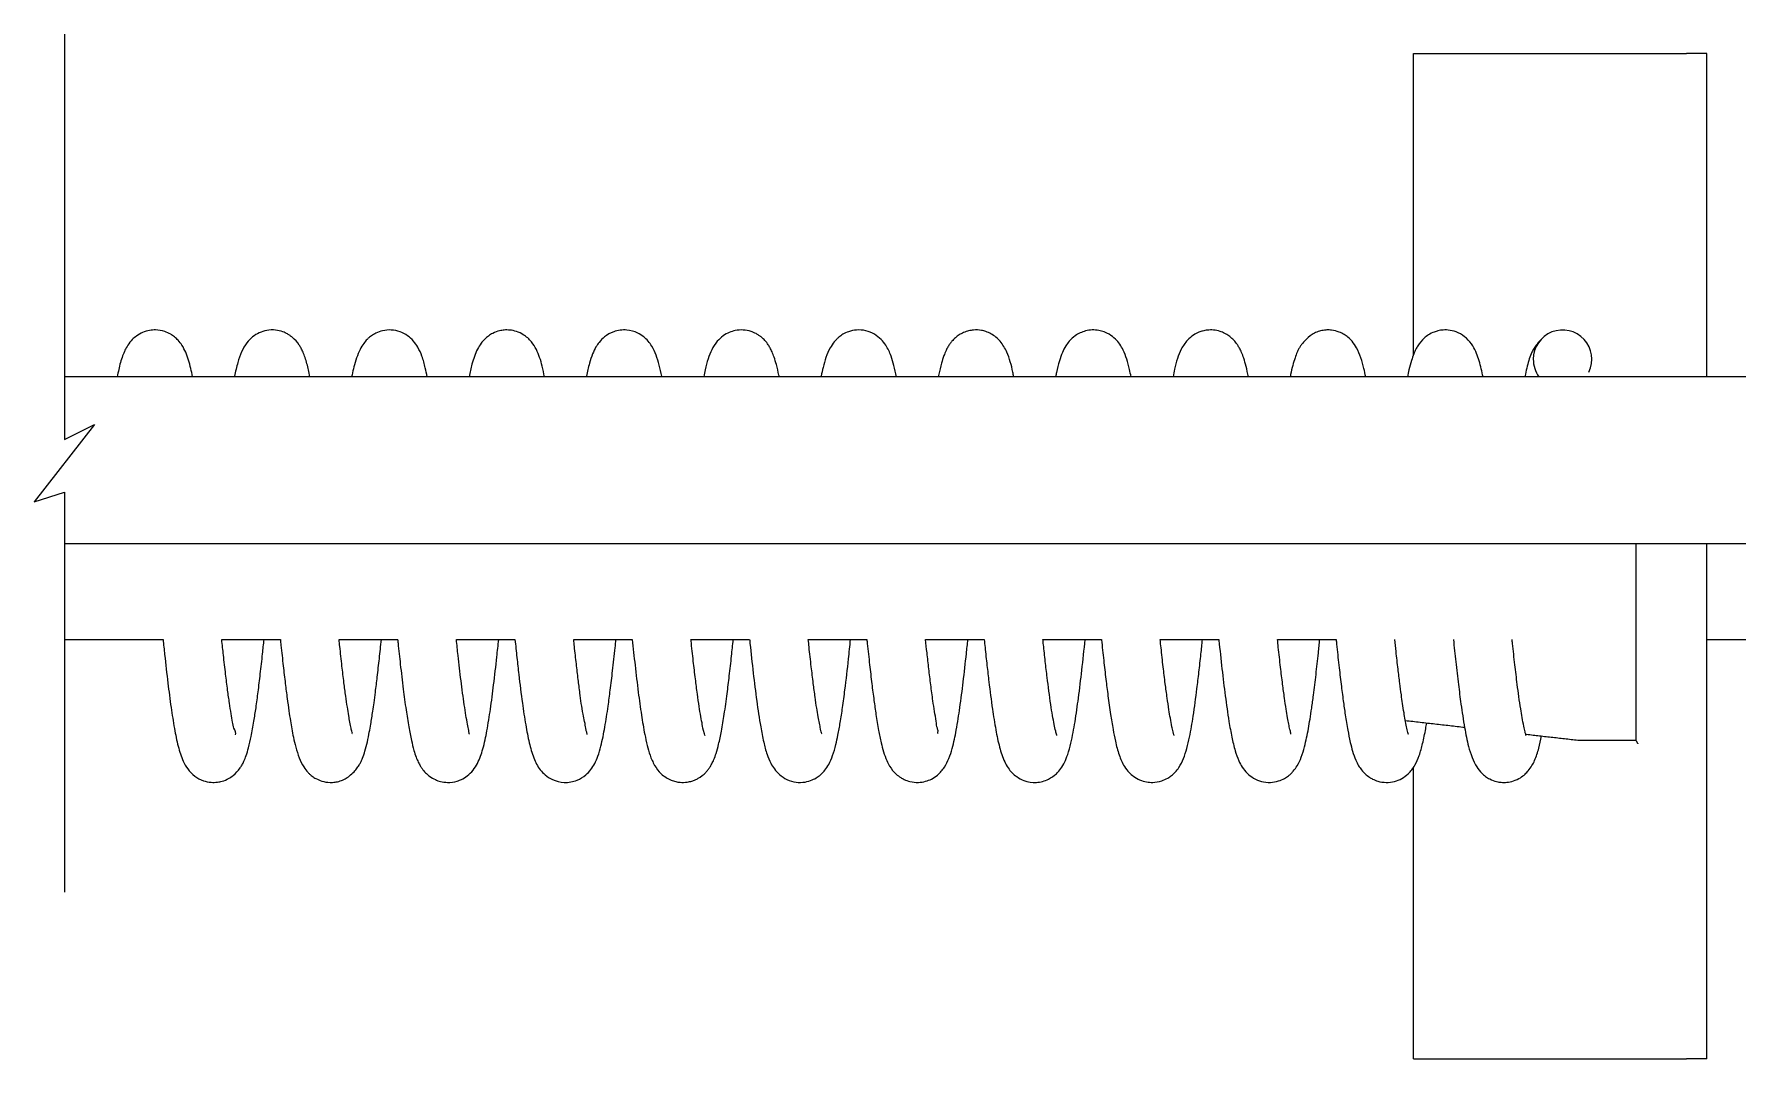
# Model space of a CAD drawing. Header units: inches. Extents: x 12.2 to 24.5, y 6.4 to 20.2.
# Drawn here: x 12.204 to 14.746, y 11.486 to 13.015 of the extents above; entities that cross this region are included whole.
import ezdxf

# ---------------------------------------------------------------- set-up
doc = ezdxf.new("R2010")
doc.units = ezdxf.units.IN
doc.header["$MEASUREMENT"] = 0

msp = doc.modelspace()

# ---------------------------------------------------------------- linework, layer by layer
for p, q in [((12.249405, 13.015081), (12.249405, 12.410254)), ((12.294562, 12.432823), (12.204248, 12.317158)), ((12.249405, 12.410254), (12.294562, 12.432823)), ((12.204248, 12.317158), (12.249405, 12.331854)), ((12.249405, 12.331854), (12.249405, 11.734899))]:
    msp.add_line(p, q)
at = {"color": 7, "linetype": 'Continuous', "lineweight": 15}
for p, q in [((14.262019, 12.536573), (14.262019, 12.986165)), ((14.262019, 12.986165), (14.622019, 12.986165)), ((14.622019, 12.986165), (14.669517, 12.986165)), ((14.699517, 12.986165), (14.669517, 12.986165)), ((14.699517, 12.611165), (14.699517, 12.986165)), ((14.699517, 12.503877), (14.699517, 12.611165)), ((14.593831, 12.255126), (14.593831, 11.961505)), ((14.699517, 11.861165), (14.699517, 12.255126)), ((14.262019, 11.486165), (14.262019, 11.921572)), ((14.699517, 11.486165), (14.699517, 11.861165)), ((14.262019, 11.486165), (14.622019, 11.486165)), ((14.622019, 11.486165), (14.669517, 11.486165)), ((14.699517, 11.486165), (14.669517, 11.486165))]:
    msp.add_line(p, q, dxfattribs=at)
for centre, radius, start, end in [((14.484517, 12.529915), 0.04375, 334.129296, 180.000115), ((14.48445, 12.529896), 0.043683, 179.974726, 216.41579)]:
    msp.add_arc(centre, radius, start, end, dxfattribs=at)
for points, knots in [([(12.440794, 12.503877), (12.439047, 12.512144), (12.436419, 12.524579), (12.430786, 12.540232), (12.425592, 12.550287), (12.419797, 12.557916), (12.41399, 12.563342), (12.407315, 12.567936), (12.398043, 12.572164), (12.38718, 12.574069), (12.375953, 12.573228), (12.366107, 12.570282), (12.357471, 12.565326), (12.350004, 12.558848), (12.344252, 12.551593), (12.339652, 12.543308), (12.334731, 12.531322), (12.331036, 12.518053), (12.329072, 12.507486), (12.328401, 12.503877)], [0, 0, 0, 0, 0.12894574, 0.19395558, 0.25365092, 0.30117657, 0.33960066, 0.37462227, 0.42462091, 0.49426148, 0.54042435, 0.59570701, 0.64983973, 0.69129453, 0.74614639, 0.79032674, 0.83573549, 0.943889, 1, 1, 1, 1]), ([(12.61564, 12.503877), (12.615008, 12.50729), (12.613222, 12.516927), (12.609875, 12.52919), (12.605885, 12.53989), (12.602892, 12.54609), (12.598173, 12.554001), (12.592562, 12.560442), (12.586082, 12.565372), (12.581487, 12.568257), (12.574399, 12.571532), (12.563952, 12.574001), (12.551758, 12.573579), (12.540007, 12.569879), (12.529829, 12.563536), (12.520546, 12.553944), (12.513118, 12.540815), (12.507571, 12.523815), (12.504543, 12.511294), (12.50325, 12.504146), (12.503201, 12.503877)], [0, 0, 0, 0, 0.05305675, 0.14980384, 0.19379721, 0.22745949, 0.25485254, 0.33458048, 0.35562454, 0.37922974, 0.41738964, 0.47448231, 0.54168787, 0.60124156, 0.66083849, 0.72313175, 0.80334942, 0.8889685, 0.99581961, 1, 1, 1, 1]), ([(12.790705, 12.503877), (12.789824, 12.508313), (12.787764, 12.518692), (12.783563, 12.533631), (12.777656, 12.547187), (12.770293, 12.557526), (12.761422, 12.56561), (12.750158, 12.571573), (12.737244, 12.574226), (12.724829, 12.573155), (12.714868, 12.569606), (12.708555, 12.565844), (12.7043, 12.562572), (12.70032, 12.558948), (12.69537, 12.553072), (12.689914, 12.543828), (12.685145, 12.53196), (12.681507, 12.519135), (12.679315, 12.509695), (12.678359, 12.504801), (12.678178, 12.503877)], [0, 0, 0, 0, 0.06913741, 0.16174497, 0.23679444, 0.29389925, 0.3545374, 0.41863953, 0.48638395, 0.5532122, 0.60651724, 0.64669513, 0.66502119, 0.68851926, 0.72886447, 0.78195725, 0.85189817, 0.92377315, 0.98560396, 1, 1, 1, 1]), ([(12.965674, 12.503877), (12.964624, 12.509214), (12.962703, 12.518981), (12.958759, 12.532597), (12.953822, 12.544915), (12.946267, 12.556976), (12.935882, 12.566242), (12.924416, 12.571629), (12.91461, 12.573703), (12.90603, 12.573745), (12.897346, 12.572335), (12.88929, 12.569341), (12.882042, 12.564866), (12.876197, 12.559927), (12.870594, 12.553435), (12.863251, 12.541249), (12.85746, 12.524249), (12.854636, 12.51017), (12.853373, 12.503877)], [0, 0, 0, 0, 0.08312251, 0.15211037, 0.21642263, 0.2854771, 0.36796421, 0.42507624, 0.47740792, 0.51989042, 0.55552129, 0.61147404, 0.64989897, 0.68526679, 0.72806945, 0.78038041, 0.90184098, 1, 1, 1, 1]), ([(13.140849, 12.503877), (13.140806, 12.504119), (13.139784, 12.509968), (13.137114, 12.520838), (13.13262, 12.535972), (13.127036, 12.548084), (13.120573, 12.557111), (13.11353, 12.563904), (13.103182, 12.570468), (13.087698, 12.574814), (13.06981, 12.572487), (13.055965, 12.564635), (13.04762, 12.556164), (13.041798, 12.547609), (13.036849, 12.537197), (13.032271, 12.522499), (13.029415, 12.510968), (13.028233, 12.50414), (13.028188, 12.503877)], [0, 0, 0, 0, 0.00376547, 0.09080351, 0.17094522, 0.24503284, 0.29350324, 0.33991543, 0.39384064, 0.47951007, 0.58036235, 0.66084644, 0.71847971, 0.76078796, 0.81862064, 0.89401972, 0.99591989, 1, 1, 1, 1]), ([(13.315805, 12.503877), (13.315661, 12.504657), (13.314538, 12.510754), (13.312162, 12.520582), (13.308778, 12.532281), (13.305563, 12.540631), (13.30254, 12.546736), (13.297752, 12.554566), (13.292045, 12.56094), (13.285371, 12.565862), (13.280427, 12.568836), (13.272716, 12.572116), (13.262128, 12.574111), (13.250998, 12.57329), (13.240891, 12.570114), (13.231648, 12.564896), (13.222437, 12.556339), (13.214908, 12.544493), (13.209393, 12.529985), (13.205714, 12.516404), (13.204057, 12.507402), (13.203408, 12.503877)], [0, 0, 0, 0, 0.01212503, 0.09474342, 0.15440111, 0.19815256, 0.23130118, 0.25835341, 0.33840244, 0.35960451, 0.38500681, 0.42641524, 0.48704772, 0.5478008, 0.59502043, 0.64795291, 0.7086921, 0.78529615, 0.86012242, 0.94523387, 1, 1, 1, 1]), ([(13.490831, 12.503877), (13.489636, 12.50953), (13.48744, 12.519918), (13.483567, 12.533107), (13.479425, 12.543198), (13.474641, 12.551667), (13.46776, 12.560072), (13.457862, 12.567941), (13.44514, 12.573175), (13.431622, 12.574196), (13.419991, 12.571747), (13.412392, 12.568201), (13.407778, 12.565224), (13.404686, 12.562886), (13.401356, 12.559924), (13.396603, 12.55474), (13.390753, 12.545776), (13.385318, 12.532775), (13.381332, 12.518564), (13.379118, 12.508846), (13.378221, 12.504173), (13.378164, 12.503877)], [0, 0, 0, 0, 0.08832598, 0.16229216, 0.2097971, 0.25479454, 0.31051272, 0.37484671, 0.44618106, 0.51744069, 0.57874504, 0.62589103, 0.64475898, 0.66263266, 0.68511295, 0.71279788, 0.76993247, 0.84769009, 0.92726256, 0.99538432, 1, 1, 1, 1]), ([(13.665716, 12.503877), (13.66529, 12.506214), (13.663937, 12.513629), (13.660795, 12.526011), (13.655502, 12.541848), (13.648055, 12.554513), (13.639315, 12.563158), (13.632137, 12.568049), (13.624712, 12.571307), (13.616011, 12.573532), (13.607186, 12.573945), (13.598229, 12.572482), (13.590982, 12.570012), (13.584332, 12.566432), (13.578513, 12.56205), (13.573959, 12.557455), (13.570378, 12.552892), (13.567403, 12.548322), (13.564313, 12.542486), (13.56096, 12.534312), (13.557361, 12.522445), (13.55476, 12.511903), (13.553511, 12.505117), (13.553283, 12.503877)], [0, 0, 0, 0, 0.03630105, 0.11515223, 0.19493829, 0.29113594, 0.33586933, 0.38187734, 0.42303178, 0.4591127, 0.51865467, 0.55635661, 0.59728355, 0.63502494, 0.67128899, 0.70819541, 0.73351601, 0.75980708, 0.79141456, 0.83427311, 0.89456918, 0.9807374, 1, 1, 1, 1]), ([(13.840778, 12.503877), (13.840037, 12.507562), (13.838257, 12.516419), (13.834654, 12.529806), (13.829933, 12.542411), (13.824189, 12.552475), (13.817333, 12.560699), (13.807124, 12.568563), (13.791799, 12.574341), (13.773473, 12.573622), (13.758394, 12.566484), (13.74906, 12.557902), (13.742809, 12.549342), (13.737814, 12.539525), (13.733279, 12.526265), (13.730195, 12.514042), (13.728672, 12.506047), (13.728259, 12.503877)], [0, 0, 0, 0, 0.05749279, 0.13817501, 0.21187779, 0.26269429, 0.31472694, 0.37463902, 0.45797734, 0.56013218, 0.6458684, 0.70772029, 0.75224451, 0.80740791, 0.87550287, 0.96621304, 1, 1, 1, 1]), ([(14.0158, 12.503877), (14.014714, 12.509054), (14.012756, 12.51839), (14.009345, 12.530537), (14.006031, 12.539554), (14.002938, 12.546012), (13.999957, 12.551006), (13.994744, 12.558212), (13.988153, 12.564311), (13.979869, 12.569096), (13.972876, 12.571974), (13.964037, 12.573789), (13.955197, 12.573706), (13.947888, 12.572328), (13.940977, 12.569994), (13.933062, 12.565812), (13.923565, 12.557718), (13.915403, 12.545641), (13.909603, 12.530719), (13.905816, 12.516843), (13.904107, 12.507645), (13.903406, 12.503877)], [0, 0, 0, 0, 0.08082233, 0.14576175, 0.19264221, 0.22745818, 0.25505029, 0.28139467, 0.36335305, 0.38935672, 0.42743515, 0.47842345, 0.5261491, 0.56159249, 0.59167377, 0.63734802, 0.69755364, 0.78052495, 0.85704823, 0.94143449, 1, 1, 1, 1]), ([(14.190775, 12.503877), (14.189947, 12.507979), (14.18803, 12.51748), (14.183922, 12.532042), (14.178255, 12.545882), (14.171423, 12.55619), (14.164917, 12.562615), (14.158378, 12.567273), (14.150324, 12.571263), (14.141464, 12.573456), (14.132791, 12.573823), (14.125363, 12.572955), (14.117814, 12.570685), (14.108816, 12.565973), (14.10155, 12.55973), (14.096125, 12.55329), (14.09311, 12.54908), (14.09065, 12.544925), (14.087972, 12.539367), (14.084912, 12.531315), (14.081747, 12.520171), (14.079513, 12.510694), (14.078417, 12.505027), (14.078195, 12.503877)], [0, 0, 0, 0, 0.06399479, 0.14823653, 0.23114421, 0.29170591, 0.3359894, 0.37021946, 0.41414018, 0.47274778, 0.5082375, 0.54649033, 0.58659823, 0.62810392, 0.70106575, 0.73122306, 0.75684695, 0.78017934, 0.80499267, 0.85112982, 0.91171819, 0.98207596, 1, 1, 1, 1]), ([(14.365834, 12.503877), (14.36414, 12.511866), (14.361636, 12.523673), (14.356357, 12.539035), (14.350576, 12.550703), (14.341624, 12.561795), (14.329708, 12.569784), (14.317438, 12.573466), (14.307151, 12.573906), (14.299202, 12.572667), (14.291808, 12.570367), (14.284823, 12.566837), (14.276118, 12.560229), (14.269919, 12.552677), (14.265243, 12.544386), (14.262036, 12.537177), (14.25858, 12.526889), (14.255594, 12.515462), (14.253989, 12.507278), (14.253322, 12.503877)], [0, 0, 0, 0, 0.124680802, 0.184271894, 0.247843615, 0.322873432, 0.399467175, 0.463320618, 0.516274696, 0.555513855, 0.585702582, 0.634360005, 0.674222236, 0.752164317, 0.781301964, 0.819659973, 0.872538519, 0.947030598, 1, 1, 1, 1]), ([(14.452615, 12.559206), (14.452431, 12.559053), (14.450104, 12.557123), (14.446516, 12.552863), (14.442001, 12.546837), (14.438099, 12.539505), (14.434669, 12.530547), (14.431649, 12.519534), (14.429445, 12.510563), (14.428503, 12.505209), (14.428269, 12.503877)], [0, 0, 0, 0, 0.01162906, 0.1472475, 0.26920473, 0.37813872, 0.55043641, 0.73526148, 0.93413476, 1, 1, 1, 1]), ([(12.39666, 12.111789), (12.397438, 12.10429), (12.399725, 12.082582), (12.403542, 12.048816), (12.4083, 12.012023), (12.413147, 11.98055), (12.418591, 11.953576), (12.424765, 11.933141), (12.433371, 11.917993), (12.443402, 11.907587), (12.455792, 11.90095), (12.467574, 11.898456), (12.477096, 11.898693), (12.485979, 11.900536), (12.493944, 11.903845), (12.503386, 11.910182), (12.509935, 11.917376), (12.514719, 11.925017), (12.517812, 11.931124), (12.521146, 11.939665), (12.52474, 11.951926), (12.528605, 11.969025), (12.532196, 11.989013), (12.53553, 12.011201), (12.538685, 12.034757), (12.541949, 12.061521), (12.544847, 12.087567), (12.54662, 12.104678), (12.547356, 12.111789)], [0.228756811, 0.228756811, 0.228756811, 0.228756811, 0.264679598, 0.332777056, 0.390671791, 0.441478783, 0.48444406, 0.521875493, 0.542522869, 0.566950403, 0.589685896, 0.608423685, 0.623722059, 0.634733234, 0.651518275, 0.664425944, 0.688717877, 0.697075063, 0.707373094, 0.721285059, 0.740703521, 0.768201963, 0.804781939, 0.837452941, 0.875118069, 0.918029482, 0.965932329, 1, 1, 1, 1]), ([(12.504676, 11.969481), (12.504715, 11.969537), (12.506696, 11.972356), (12.501196, 11.979399), (12.500621, 11.989578), (12.497833, 12.002105), (12.495596, 12.017992), (12.49278, 12.03778), (12.489791, 12.061662), (12.486909, 12.086805), (12.485067, 12.103988), (12.484246, 12.111789)], [0, 0, 0, 0, 0.000703029, 0.035753943, 0.068334215, 0.111813701, 0.167276563, 0.236196806, 0.319788255, 0.418113286, 0.499832517, 0.499832517, 0.499832517, 0.499832517]), ([(12.571663, 12.111789), (12.571959, 12.108938), (12.57333, 12.095826), (12.57568, 12.07389), (12.578778, 12.047401), (12.581624, 12.025063), (12.584178, 12.006561), (12.586481, 11.991468), (12.588719, 11.978352), (12.591231, 11.965271), (12.594576, 11.950701), (12.599215, 11.935675), (12.605376, 11.922748), (12.61147, 11.914767), (12.615968, 11.91048), (12.619804, 11.907371), (12.625435, 11.903748), (12.634363, 11.899977), (12.644134, 11.898386), (12.653339, 11.898893), (12.660916, 11.900618), (12.668195, 11.903796), (12.675217, 11.908469), (12.681332, 11.914105), (12.686282, 11.920107), (12.689759, 11.925325), (12.692244, 11.930129), (12.695017, 11.936543), (12.698277, 11.946317), (12.701515, 11.959297), (12.704296, 11.972806), (12.706416, 11.984674), (12.708119, 11.995149), (12.70973, 12.005804), (12.71153, 12.018632), (12.713777, 12.0356), (12.716463, 12.057481), (12.719427, 12.083606), (12.721373, 12.102271), (12.722365, 12.111789)], [0.228793615, 0.228793615, 0.228793615, 0.228793615, 0.242452627, 0.291627588, 0.333934652, 0.369560015, 0.398948804, 0.42294892, 0.44232248, 0.462362347, 0.486426939, 0.513544861, 0.5371754, 0.554275833, 0.561032788, 0.566754108, 0.577790193, 0.592834094, 0.612648269, 0.624327623, 0.636609645, 0.649481357, 0.661951789, 0.676648183, 0.688942999, 0.698957217, 0.706471875, 0.714686849, 0.732240905, 0.755501641, 0.778410096, 0.79796644, 0.812954681, 0.828987393, 0.849325925, 0.874687808, 0.910563718, 0.954391329, 1, 1, 1, 1]), ([(12.678744, 11.971307), (12.678808, 11.971309), (12.679447, 11.971326), (12.677537, 11.975561), (12.677622, 11.979797), (12.675259, 11.988857), (12.673571, 11.99909), (12.671402, 12.012114), (12.66907, 12.028516), (12.66636, 12.048931), (12.663376, 12.073658), (12.66102, 12.095106), (12.659614, 12.108319), (12.659248, 12.111789)], [0, 0, 0, 0, 0.000641618, 0.006349511, 0.030072013, 0.061432975, 0.096328534, 0.141515167, 0.198858411, 0.270407866, 0.357304213, 0.460049501, 0.496628739, 0.496628739, 0.496628739, 0.496628739]), ([(12.746663, 12.111789), (12.746844, 12.110041), (12.748127, 12.09773), (12.750754, 12.073043), (12.754681, 12.039779), (12.758821, 12.008625), (12.762806, 11.983074), (12.766702, 11.962953), (12.770384, 11.947831), (12.773823, 11.937034), (12.777029, 11.929398), (12.780046, 11.923767), (12.784998, 11.916218), (12.792336, 11.908619), (12.802229, 11.902788), (12.811279, 11.899613), (12.82239, 11.898079), (12.833091, 11.899568), (12.842876, 11.903363), (12.851207, 11.908471), (12.859437, 11.916624), (12.867952, 11.930053), (12.874639, 11.950033), (12.880307, 11.977253), (12.885363, 12.00924), (12.890146, 12.046028), (12.894121, 12.080643), (12.896467, 12.103173), (12.897364, 12.111789)], [0.228750392, 0.228750392, 0.228750392, 0.228750392, 0.23712232, 0.287731648, 0.347051686, 0.396724276, 0.437484077, 0.470257097, 0.494354478, 0.511608425, 0.524196925, 0.533761149, 0.54200049, 0.567203488, 0.583166662, 0.596332383, 0.612667749, 0.636207331, 0.646795398, 0.662555879, 0.682408291, 0.701430597, 0.737830193, 0.781943174, 0.833980422, 0.892064202, 0.958723118, 1, 1, 1, 1]), ([(12.853664, 11.970713), (12.853616, 11.970928), (12.853212, 11.972717), (12.852343, 11.977664), (12.850538, 11.986732), (12.848351, 11.999505), (12.845958, 12.01498), (12.843557, 12.032243), (12.841183, 12.050475), (12.838923, 12.069161), (12.836609, 12.089621), (12.83508, 12.103849), (12.834244, 12.111789)], [0, 0, 0, 0, 0.002308246, 0.0192012, 0.052577413, 0.09913867, 0.15488427, 0.216557137, 0.281649291, 0.347419746, 0.413659785, 0.497266451, 0.497266451, 0.497266451, 0.497266451]), ([(12.921662, 12.111789), (12.922592, 12.102827), (12.924425, 12.085417), (12.927976, 12.053779), (12.93217, 12.020232), (12.937172, 11.986204), (12.942407, 11.958898), (12.947744, 11.939234), (12.953684, 11.925924), (12.959253, 11.917228), (12.966934, 11.909115), (12.978675, 11.901518), (12.995456, 11.897358), (13.013391, 11.900479), (13.02662, 11.908568), (13.035136, 11.917591), (13.041078, 11.927095), (13.046003, 11.938794), (13.051197, 11.956947), (13.056127, 11.981871), (13.060375, 12.009823), (13.064082, 12.037828), (13.067585, 12.066958), (13.070338, 12.092194), (13.071941, 12.107733), (13.07236, 12.111789)], [0.228806653, 0.228806653, 0.228806653, 0.228806653, 0.271749308, 0.312246916, 0.38054776, 0.432889687, 0.476123172, 0.513085719, 0.529639497, 0.545410705, 0.562075388, 0.582519387, 0.611289768, 0.642323089, 0.666587249, 0.683948602, 0.70103808, 0.719730771, 0.744259254, 0.790905145, 0.840725489, 0.879007749, 0.925544019, 0.98056538, 1, 1, 1, 1]), ([(13.029002, 11.97068), (13.029089, 11.970617), (13.030043, 11.969926), (13.027615, 11.975876), (13.027229, 11.982703), (13.021937, 12.004995), (13.01919, 12.028034), (13.015801, 12.053256), (13.013084, 12.076352), (13.010901, 12.096233), (13.00961, 12.108363), (13.009248, 12.111789)], [0, 0, 0, 0, 0.001036093, 0.011348304, 0.033266399, 0.107658501, 0.218569468, 0.289474722, 0.370850752, 0.462308, 0.498307692, 0.498307692, 0.498307692, 0.498307692]), ([(13.096659, 12.111789), (13.097983, 12.098998), (13.100774, 12.072715), (13.10525, 12.035116), (13.109924, 12.00065), (13.114342, 11.974255), (13.118647, 11.954357), (13.122982, 11.938748), (13.129267, 11.924061), (13.137848, 11.912857), (13.146626, 11.905934), (13.154076, 11.902048), (13.161251, 11.89976), (13.169332, 11.898473), (13.177553, 11.898705), (13.185065, 11.900402), (13.190565, 11.902454), (13.19787, 11.906125), (13.204306, 11.911233), (13.209597, 11.917358), (13.212601, 11.921546), (13.215608, 11.926623), (13.218808, 11.933432), (13.222298, 11.943213), (13.226076, 11.957391), (13.230124, 11.976891), (13.23427, 12.002062), (13.238029, 12.029592), (13.241604, 12.058564), (13.24463, 12.085527), (13.24651, 12.103609), (13.24736, 12.111789)], [0.228720155, 0.228720155, 0.228720155, 0.228720155, 0.289985909, 0.354647972, 0.409118803, 0.455695291, 0.482114901, 0.506080357, 0.532819341, 0.557753089, 0.572348239, 0.585773702, 0.597564758, 0.608072136, 0.624644591, 0.636374939, 0.644618627, 0.652552155, 0.675283219, 0.683073337, 0.691093285, 0.69980213, 0.711154613, 0.726882043, 0.749210603, 0.781010671, 0.821733032, 0.870732861, 0.91338498, 0.96081687, 1, 1, 1, 1]), ([(13.204868, 11.969007), (13.204918, 11.968947), (13.205514, 11.968228), (13.201415, 11.978719), (13.201863, 11.983069), (13.198494, 11.998302), (13.196344, 12.012852), (13.193586, 12.031792), (13.190693, 12.054296), (13.187557, 12.08081), (13.185449, 12.100409), (13.184315, 12.111159), (13.184249, 12.111789)], [0, 0, 0, 0, 0.000749138, 0.008960972, 0.058793574, 0.099885971, 0.152532809, 0.217652633, 0.296471029, 0.389005184, 0.494721456, 0.501299394, 0.501299394, 0.501299394, 0.501299394]), ([(13.271662, 12.111789), (13.271865, 12.10984), (13.273603, 12.093189), (13.276895, 12.062601), (13.282047, 12.021096), (13.287064, 11.986682), (13.292251, 11.960119), (13.296934, 11.941895), (13.302264, 11.928394), (13.308621, 11.918201), (13.316545, 11.909642), (13.327394, 11.902359), (13.340682, 11.898378), (13.35384, 11.898603), (13.36457, 11.90176), (13.371353, 11.905431), (13.375679, 11.908515), (13.379623, 11.911802), (13.384781, 11.917319), (13.390713, 11.92653), (13.3962, 11.939457), (13.400355, 11.954177), (13.403936, 11.97071), (13.407231, 11.989124), (13.410618, 12.011647), (13.414801, 12.043248), (13.418761, 12.077084), (13.421338, 12.102131), (13.422331, 12.111789)], [0.228778435, 0.228778435, 0.228778435, 0.228778435, 0.238114755, 0.308563789, 0.375387644, 0.437431046, 0.4742593, 0.504326093, 0.527010497, 0.543109644, 0.561308008, 0.582213739, 0.604621317, 0.626310511, 0.643985233, 0.657420507, 0.662862497, 0.669287379, 0.68186199, 0.69869117, 0.721213981, 0.748522802, 0.771471357, 0.80181967, 0.837655816, 0.880004626, 0.953732463, 1, 1, 1, 1]), ([(13.378944, 11.970971), (13.379009, 11.971007), (13.37956, 11.971313), (13.377808, 11.974622), (13.377742, 11.979213), (13.375523, 11.987495), (13.373827, 11.997607), (13.371625, 12.010628), (13.369254, 12.027177), (13.366501, 12.047798), (13.363471, 12.072823), (13.361068, 12.094658), (13.359631, 12.108159), (13.359248, 12.111789)], [0, 0, 0, 0, 0.000739941, 0.006364911, 0.028220981, 0.057125885, 0.09174024, 0.13712166, 0.194863549, 0.267065085, 0.35494108, 0.458917899, 0.497148804, 0.497148804, 0.497148804, 0.497148804]), ([(13.446663, 12.111789), (13.446869, 12.109806), (13.44818, 12.097239), (13.450526, 12.075218), (13.453827, 12.046937), (13.457003, 12.022162), (13.460265, 11.998976), (13.463737, 11.977871), (13.467494, 11.959392), (13.471358, 11.944294), (13.475429, 11.932562), (13.481362, 11.921008), (13.488402, 11.912271), (13.496312, 11.906247), (13.503144, 11.902473), (13.511914, 11.899336), (13.522951, 11.89816), (13.533879, 11.899836), (13.543605, 11.903607), (13.5537, 11.910288), (13.562804, 11.920903), (13.56955, 11.934682), (13.575339, 11.953264), (13.580565, 11.978644), (13.58573, 12.011809), (13.590608, 12.049816), (13.594452, 12.083652), (13.596618, 12.104784), (13.597337, 12.111789)], [0.228744002, 0.228744002, 0.228744002, 0.228744002, 0.238239982, 0.288953618, 0.334267728, 0.373906614, 0.407971404, 0.44583469, 0.475808582, 0.49778483, 0.52008099, 0.534790084, 0.5595547, 0.572696499, 0.581950164, 0.596660715, 0.616788012, 0.634133638, 0.648852339, 0.666182386, 0.691308802, 0.714408119, 0.73885197, 0.783879007, 0.837735825, 0.898782112, 0.966447192, 1, 1, 1, 1]), ([(13.553038, 11.971605), (13.553006, 11.971577), (13.552501, 11.971132), (13.553184, 11.976263), (13.551161, 11.979908), (13.549883, 11.991693), (13.547403, 12.004785), (13.544847, 12.023013), (13.541958, 12.044152), (13.539047, 12.067983), (13.536511, 12.090545), (13.534943, 12.105174), (13.534245, 12.111789)], [0, 0, 0, 0, 0.000422797, 0.006716004, 0.028275162, 0.066305663, 0.116434144, 0.174154557, 0.257373766, 0.341351771, 0.426010449, 0.495855924, 0.495855924, 0.495855924, 0.495855924]), ([(13.621662, 12.111789), (13.622064, 12.107923), (13.623415, 12.095029), (13.625674, 12.073988), (13.629263, 12.043246), (13.633393, 12.011179), (13.638477, 11.978653), (13.643933, 11.952225), (13.649972, 11.933065), (13.656933, 11.920524), (13.662954, 11.913037), (13.670747, 11.906356), (13.682672, 11.90002), (13.69957, 11.897405), (13.71675, 11.901997), (13.728691, 11.910439), (13.736391, 11.919342), (13.742057, 11.929054), (13.747013, 11.941769), (13.752356, 11.96206), (13.757546, 11.990181), (13.762696, 12.026563), (13.767706, 12.067409), (13.770759, 12.096551), (13.772356, 12.111789)], [0.22880686, 0.22880686, 0.22880686, 0.22880686, 0.247332756, 0.290597649, 0.329672532, 0.394846757, 0.444707455, 0.486506494, 0.523512503, 0.539813843, 0.554593594, 0.569062965, 0.58846215, 0.618283568, 0.648203047, 0.670810451, 0.686996987, 0.703981325, 0.724139064, 0.751850959, 0.803870214, 0.860342505, 0.926974496, 1, 1, 1, 1]), ([(13.730019, 11.968716), (13.72998, 11.968938), (13.729604, 11.971093), (13.727789, 11.976434), (13.725918, 11.986169), (13.723402, 11.99936), (13.719781, 12.022768), (13.716229, 12.049705), (13.712716, 12.079523), (13.710674, 12.098344), (13.709521, 12.109216), (13.709249, 12.111789)], [0, 0, 0, 0, 0.002337268, 0.022725728, 0.058363608, 0.10522772, 0.162295649, 0.304434699, 0.387547076, 0.474267267, 0.501150179, 0.501150179, 0.501150179, 0.501150179]), ([(13.796662, 12.111789), (13.796675, 12.111659), (13.797756, 12.101248), (13.799842, 12.081492), (13.803017, 12.053654), (13.80637, 12.026865), (13.809798, 12.001927), (13.81348, 11.979301), (13.817513, 11.959049), (13.822282, 11.940226), (13.829135, 11.924227), (13.837104, 11.913863), (13.8448, 11.907118), (13.853488, 11.902093), (13.863352, 11.899119), (13.874598, 11.898254), (13.885483, 11.900148), (13.894771, 11.904367), (13.901407, 11.908926), (13.907088, 11.9142), (13.913483, 11.922454), (13.91943, 11.934424), (13.924288, 11.949819), (13.929114, 11.970967), (13.934166, 12.00068), (13.93848, 12.032945), (13.942209, 12.063836), (13.944918, 12.088289), (13.94661, 12.104559), (13.947361, 12.111789)], [0.228734917, 0.228734917, 0.228734917, 0.228734917, 0.229356936, 0.278607691, 0.323389593, 0.362856562, 0.407245902, 0.443324677, 0.472066482, 0.505617227, 0.535780798, 0.554186362, 0.567398594, 0.584334406, 0.601594194, 0.616022714, 0.637769577, 0.653384107, 0.664293293, 0.676006968, 0.690178917, 0.713812284, 0.73922905, 0.766962873, 0.817111567, 0.8827791, 0.922055251, 0.965368739, 1, 1, 1, 1]), ([(13.905013, 11.968719), (13.904946, 11.969037), (13.904569, 11.970826), (13.903247, 11.975128), (13.900562, 11.987539), (13.897542, 12.004405), (13.89443, 12.02582), (13.891582, 12.047154), (13.888552, 12.072131), (13.886129, 12.094093), (13.884678, 12.107702), (13.884247, 12.111789)], [0, 0, 0, 0, 0.003384613, 0.018991598, 0.046696185, 0.13526665, 0.197000122, 0.271543436, 0.358920014, 0.458435483, 0.501137837, 0.501137837, 0.501137837, 0.501137837]), ([(13.971662, 12.111789), (13.971702, 12.1114), (13.97322, 12.096783), (13.976199, 12.068778), (13.981104, 12.028393), (13.985842, 11.9944), (13.990783, 11.967083), (13.995312, 11.947418), (14.000436, 11.932366), (14.00648, 11.921073), (14.013763, 11.91211), (14.023399, 11.904565), (14.035343, 11.899511), (14.048356, 11.898067), (14.06016, 11.90012), (14.069185, 11.904038), (14.075063, 11.907965), (14.079337, 11.9116), (14.083934, 11.916369), (14.089628, 11.924545), (14.095255, 11.936938), (14.09954, 11.951058), (14.102831, 11.965367), (14.105459, 11.97908), (14.107933, 11.993769), (14.110405, 12.010383), (14.113417, 12.032618), (14.11679, 12.060071), (14.119864, 12.087724), (14.121666, 12.105116), (14.122357, 12.111789)], [0.22875854, 0.22875854, 0.22875854, 0.22875854, 0.23062104, 0.298785335, 0.362960673, 0.424481744, 0.462300909, 0.495215705, 0.520588141, 0.537807173, 0.555988381, 0.575222478, 0.595554553, 0.616990845, 0.636692542, 0.651956628, 0.663549321, 0.670248433, 0.678664343, 0.695050244, 0.717435194, 0.743225577, 0.765252247, 0.787381611, 0.809754764, 0.836230508, 0.867416775, 0.916677848, 0.968034969, 1, 1, 1, 1]), ([(14.079072, 11.970793), (14.079072, 11.971287), (14.079073, 11.973696), (14.077373, 11.978472), (14.075998, 11.986118), (14.074, 11.996155), (14.071874, 12.009184), (14.069423, 12.02587), (14.066643, 12.046688), (14.063561, 12.072004), (14.061116, 12.094219), (14.059647, 12.108002), (14.059247, 12.111789)], [0, 0, 0, 0, 0.005153333, 0.02516322, 0.052152694, 0.086687159, 0.132239494, 0.190389034, 0.263279214, 0.352157032, 0.457431601, 0.497299085, 0.497299085, 0.497299085, 0.497299085]), ([(14.146663, 12.111789), (14.146896, 12.109547), (14.148231, 12.096746), (14.150607, 12.074484), (14.153909, 12.046273), (14.157072, 12.021636), (14.160298, 11.998762), (14.163703, 11.978073), (14.167364, 11.959963), (14.171135, 11.945048), (14.175127, 11.933286), (14.179806, 11.923952), (14.184534, 11.917055), (14.189932, 11.911198), (14.195554, 11.906771), (14.201939, 11.903066), (14.210113, 11.899815), (14.221363, 11.898088), (14.233632, 11.899598), (14.244899, 11.904175), (14.255622, 11.91207), (14.264664, 11.923825), (14.271363, 11.939447), (14.276243, 11.957823), (14.279637, 11.974196), (14.281284, 11.984523), (14.281752, 11.987454)], [0.28558372, 0.28558372, 0.28558372, 0.28558372, 0.298988062, 0.362154806, 0.418772899, 0.467953342, 0.509920435, 0.556191599, 0.592671895, 0.61979587, 0.647691162, 0.666367176, 0.681725014, 0.697287476, 0.713580208, 0.724080546, 0.741122688, 0.765619945, 0.790955484, 0.813705275, 0.837238129, 0.869382704, 0.900576988, 0.937791513, 0.982340338, 1, 1, 1, 1]), ([(14.25457, 11.970066), (14.254578, 11.97016), (14.254666, 11.971231), (14.252958, 11.974982), (14.251878, 11.982251), (14.249725, 11.992022), (14.247793, 12.003566), (14.245852, 12.016004), (14.243789, 12.030616), (14.241514, 12.047807), (14.238887, 12.069338), (14.236446, 12.091155), (14.234875, 12.105833), (14.234247, 12.111789)], [0, 0, 0, 0, 0.000982311, 0.011194753, 0.041224012, 0.078269745, 0.115381161, 0.163490275, 0.209690855, 0.269473919, 0.344561397, 0.436176768, 0.498705991, 0.498705991, 0.498705991, 0.498705991]), ([(14.321661, 12.111789), (14.322808, 12.100723), (14.325174, 12.078343), (14.328894, 12.046238), (14.333127, 12.013473), (14.337752, 11.982649), (14.343027, 11.956046), (14.348883, 11.936281), (14.355364, 11.922534), (14.362684, 11.913262), (14.369485, 11.907504), (14.37675, 11.903005), (14.384791, 11.900009), (14.39346, 11.89859), (14.402026, 11.898618), (14.411819, 11.900668), (14.421108, 11.905009), (14.428318, 11.910495), (14.434162, 11.916602), (14.43895, 11.923457), (14.444574, 11.934647), (14.449346, 11.949504), (14.45184, 11.961884), (14.453059, 11.967937)], [0.297273977, 0.297273977, 0.297273977, 0.297273977, 0.366165185, 0.436633214, 0.497410328, 0.570741239, 0.629643415, 0.665188427, 0.698198139, 0.723099613, 0.737650612, 0.753190484, 0.775822053, 0.790233325, 0.807409901, 0.828574007, 0.851679237, 0.87028099, 0.884361449, 0.903888672, 0.921793522, 0.961761217, 1, 1, 1, 1]), ([(14.430066, 11.96858), (14.429997, 11.968879), (14.429576, 11.970695), (14.428188, 11.975265), (14.425408, 11.98823), (14.421277, 12.01182), (14.417157, 12.042483), (14.413208, 12.074962), (14.410783, 12.097297), (14.409458, 12.1098), (14.409248, 12.111789)], [0, 0, 0, 0, 0.003188349, 0.019356962, 0.049560105, 0.140801847, 0.268065042, 0.370810963, 0.480624786, 0.501391544, 0.501391544, 0.501391544, 0.501391544])]:
    msp.add_open_spline(points, degree=3, knots=knots, dxfattribs=at)
for points in [[(15.597386, 12.503877), (12.249405, 12.503877)], [(12.249405, 12.255126), (15.597386, 12.255126)], [(12.249405, 12.111789), (12.396678, 12.111789)], [(12.484265, 12.111789), (12.571677, 12.111789)], [(12.659266, 12.111789), (12.746672, 12.111789)], [(12.834277, 12.111789), (12.921664, 12.111789)], [(13.009263, 12.111789), (13.096692, 12.111789)], [(13.184252, 12.111789), (13.271677, 12.111789)], [(13.359267, 12.111789), (13.446676, 12.111789)], [(13.534276, 12.111789), (13.621676, 12.111789)], [(13.709262, 12.111789), (13.796662, 12.111789)], [(13.884265, 12.111789), (13.971665, 12.111789)], [(14.059267, 12.111789), (14.146677, 12.111789)], [(14.699517, 12.111789), (15.588034, 12.111789)], [(14.250006, 11.991073), (14.338306, 11.981013)], [(14.430561, 11.9705), (14.509519, 11.961505)], [(14.509519, 11.961505), (14.593831, 11.961505)], [(14.593831, 11.961505), (14.597018, 11.955986)]]:
    msp.add_open_spline(points, degree=1, dxfattribs=at)

doc.saveas('drawing.dxf')
